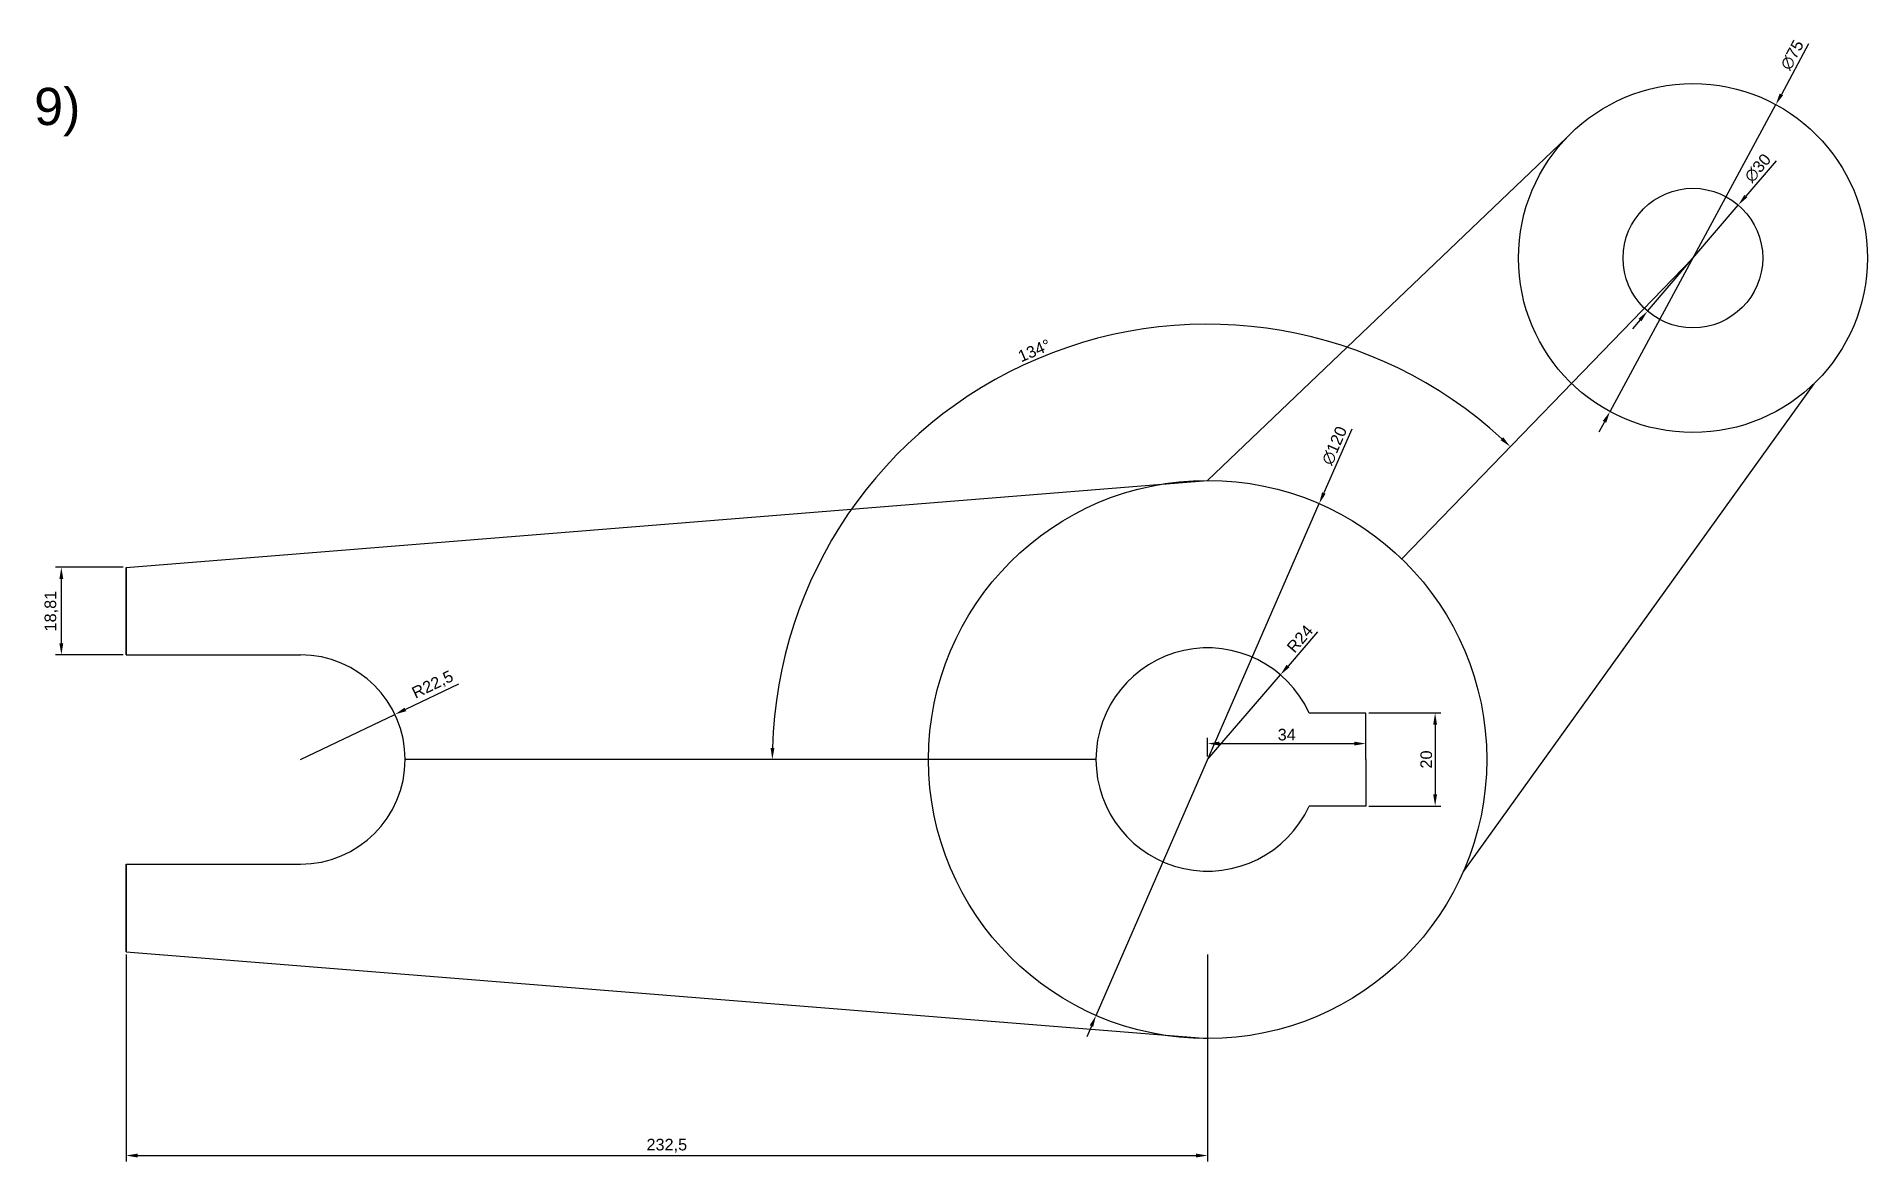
# Model space of a CAD drawing. Header units: millimetres. Extents: x 2993 to 3386, y 1430 to 1672.
import ezdxf

# ---------------------------------------------------------------- set-up
doc = ezdxf.new("R2010")
doc.units = ezdxf.units.MM
doc.styles.get("Standard").update_dxf_attribs({"font": 'arial.ttf'})
doc.dimstyles.new('ISO-25', dxfattribs={"dimtxt": 2.5, "dimasz": 2.5, "dimexe": 1.25, "dimexo": 0.625, "dimtad": 1, "dimtxsty": 'Standard', "dimcen": 2.5, "dimadec": 0, "dimazin": 0, "dimtfac": 1, "dimtmove": 0, "dimatfit": 3, "dimfxl": 1, "dimarcsym": 0})

# ---------------------------------------------------------------- blocks, each defined once
blk = doc.blocks.new('*D2')
at = {"color": 0, "lineweight": -2, "transparency": 16777216}
for p, q in [((3011.72, 1474.38), (3011.72, 1429.94)), ((3244.22, 1474.38), (3244.22, 1429.94)), ((3014.22, 1431.19), (3241.72, 1431.19))]:
    blk.add_line(p, q, dxfattribs=at)
at = {"color": 0, "transparency": 16777216}
for points in [[(3014.22, 1431.6), (3014.22, 1430.77), (3011.72, 1431.19)], [(3241.72, 1431.6), (3241.72, 1430.77), (3244.22, 1431.19)]]:
    blk.add_solid(points, dxfattribs=at)
at = {"layer": 'Defpoints', "color": 0, "transparency": 16777216}
for p in [(3011.72, 1475.01), (3244.22, 1475.01), (3244.22, 1431.19)]:
    blk.add_point(p, dxfattribs=at)
at = {"color": 0, "transparency": 16777216, "insert": (3127.97, 1433.31), "char_height": 2.5, "attachment_point": 5}
blk.add_mtext('232,5', dxfattribs=at)
blk = doc.blocks.new('*D3')
at = {"color": 0, "lineweight": -2, "transparency": 16777216}
for p, q in [((3244.22, 1516.94), (3244.22, 1520.99)), ((3246.72, 1519.74), (3275.72, 1519.74)), ((3278.22, 1516.94), (3278.22, 1520.99))]:
    blk.add_line(p, q, dxfattribs=at)
at = {"color": 0, "transparency": 16777216}
for points in [[(3246.72, 1520.16), (3246.72, 1519.33), (3244.22, 1519.74)], [(3275.72, 1520.16), (3275.72, 1519.33), (3278.22, 1519.74)]]:
    blk.add_solid(points, dxfattribs=at)
at = {"layer": 'Defpoints', "color": 0, "transparency": 16777216}
for p in [(3278.22, 1519.74), (3244.22, 1516.32), (3278.22, 1516.32)]:
    blk.add_point(p, dxfattribs=at)
at = {"color": 0, "transparency": 16777216, "insert": (3261.22, 1521.65), "char_height": 2.5, "attachment_point": 5}
blk.add_mtext('34', dxfattribs=at)
blk = doc.blocks.new('*D4')
at = {"color": 0, "lineweight": -2, "transparency": 16777216}
for p, q in [((3278.84, 1526.32), (3294.37, 1526.32)), ((3293.12, 1523.82), (3293.12, 1508.82)), ((3278.84, 1506.32), (3294.37, 1506.32))]:
    blk.add_line(p, q, dxfattribs=at)
at = {"color": 0, "transparency": 16777216}
for points in [[(3292.7, 1523.82), (3293.53, 1523.82), (3293.12, 1526.32)], [(3292.7, 1508.82), (3293.53, 1508.82), (3293.12, 1506.32)]]:
    blk.add_solid(points, dxfattribs=at)
at = {"layer": 'Defpoints', "color": 0, "transparency": 16777216}
for p in [(3278.22, 1526.32), (3278.22, 1506.32), (3293.12, 1506.32)]:
    blk.add_point(p, dxfattribs=at)
at = {"color": 0, "transparency": 16777216, "insert": (3291.22, 1516.32), "char_height": 2.5, "attachment_point": 5, "rotation": 90}
blk.add_mtext('20', dxfattribs=at)
blk = doc.blocks.new('*D5')
at = {"color": 0, "lineweight": -2, "transparency": 16777216}
for p, q in [((3267.83, 1543.78), (3261.5, 1536.41)), ((3244.22, 1516.32), (3259.87, 1534.51))]:
    blk.add_line(p, q, dxfattribs=at)
at = {"color": 0, "transparency": 16777216}
blk.add_solid([(3261.18, 1536.68), (3261.81, 1536.14), (3259.87, 1534.51)], dxfattribs=at)
at = {"layer": 'Defpoints', "color": 0, "transparency": 16777216}
for p in [(3259.87, 1534.51), (3244.22, 1516.32)]:
    blk.add_point(p, dxfattribs=at)
at = {"color": 0, "transparency": 16777216, "insert": (3264.05, 1542.27), "char_height": 2.5, "attachment_point": 5, "rotation": 49.3096}
blk.add_mtext('R24', dxfattribs=at)
blk = doc.blocks.new('*D6')
at = {"color": 0, "lineweight": -2, "transparency": 16777216}
for p, q in [((3275.19, 1587.35), (3269.2, 1573.61)), ((3220.24, 1461.32), (3268.2, 1571.32)), ((3219.24, 1459.03), (3218.24, 1456.73))]:
    blk.add_line(p, q, dxfattribs=at)
at = {"color": 0, "transparency": 16777216}
for points in [[(3268.82, 1573.77), (3269.58, 1573.44), (3268.2, 1571.32)], [(3218.86, 1459.19), (3219.62, 1458.86), (3220.24, 1461.32)]]:
    blk.add_solid(points, dxfattribs=at)
at = {"layer": 'Defpoints', "color": 0, "transparency": 16777216}
for p in [(3268.2, 1571.32), (3220.24, 1461.32)]:
    blk.add_point(p, dxfattribs=at)
at = {"color": 0, "transparency": 16777216, "insert": (3271.49, 1583.79), "char_height": 2.5, "attachment_point": 5, "rotation": 66.443}
blk.add_mtext('∅120', dxfattribs=at)
blk = doc.blocks.new('*D7')
at = {"color": 0, "lineweight": -2, "transparency": 16777216}
for p, q in [((3083.2, 1532.54), (3071.78, 1527.09)), ((3049.22, 1516.32), (3069.52, 1526.01))]:
    blk.add_line(p, q, dxfattribs=at)
at = {"color": 0, "transparency": 16777216}
blk.add_solid([(3071.6, 1527.47), (3071.96, 1526.71), (3069.52, 1526.01)], dxfattribs=at)
at = {"layer": 'Defpoints', "color": 0, "transparency": 16777216}
for p in [(3069.52, 1526.01), (3049.22, 1516.32)]:
    blk.add_point(p, dxfattribs=at)
at = {"color": 0, "transparency": 16777216, "insert": (3077.7, 1532.28), "char_height": 2.5, "attachment_point": 5, "rotation": 25.526}
blk.add_mtext('R22,5', dxfattribs=at)
blk = doc.blocks.new('*D8')
at = {"color": 0, "lineweight": -2, "transparency": 16777216}
for p, q in [((3011.09, 1557.63), (2996.57, 1557.63)), ((2997.82, 1541.32), (2997.82, 1555.13)), ((3011.09, 1538.82), (2996.57, 1538.82))]:
    blk.add_line(p, q, dxfattribs=at)
at = {"color": 0, "transparency": 16777216}
for points in [[(2997.4, 1555.13), (2998.24, 1555.13), (2997.82, 1557.63)], [(2997.4, 1541.32), (2998.24, 1541.32), (2997.82, 1538.82)]]:
    blk.add_solid(points, dxfattribs=at)
at = {"layer": 'Defpoints', "color": 0, "transparency": 16777216}
for p in [(2997.82, 1557.63), (3011.72, 1557.63), (3011.72, 1538.82)]:
    blk.add_point(p, dxfattribs=at)
at = {"color": 0, "transparency": 16777216, "insert": (2995.69, 1548.22), "char_height": 2.5, "attachment_point": 5, "rotation": 90}
blk.add_mtext('18,81', dxfattribs=at)
blk = doc.blocks.new('*D9')
at = {"color": 0, "lineweight": -2, "transparency": 16777216}
for p, q in [((3366.43, 1645.04), (3359.91, 1637.41)), ((3338.79, 1612.7), (3358.28, 1635.51)), ((3337.16, 1610.8), (3335.54, 1608.9))]:
    blk.add_line(p, q, dxfattribs=at)
at = {"color": 0, "transparency": 16777216}
for points in [[(3359.59, 1637.68), (3360.22, 1637.14), (3358.28, 1635.51)], [(3336.85, 1611.07), (3337.48, 1610.53), (3338.79, 1612.7)]]:
    blk.add_solid(points, dxfattribs=at)
at = {"layer": 'Defpoints', "color": 0, "transparency": 16777216}
for p in [(3358.28, 1635.51), (3338.79, 1612.7)]:
    blk.add_point(p, dxfattribs=at)
at = {"color": 0, "transparency": 16777216, "insert": (3362.48, 1643.45), "char_height": 2.5, "attachment_point": 5, "rotation": 49.4711}
blk.add_mtext('∅30', dxfattribs=at)
blk = doc.blocks.new('*D10')
at = {"color": 0, "lineweight": -2, "transparency": 16777216}
for p, q in [((3373.41, 1670.16), (3367.55, 1659.3)), ((3330.71, 1591.11), (3366.36, 1657.1)), ((3329.52, 1588.91), (3328.33, 1586.71))]:
    blk.add_line(p, q, dxfattribs=at)
at = {"color": 0, "transparency": 16777216}
for points in [[(3367.18, 1659.5), (3367.91, 1659.1), (3366.36, 1657.1)], [(3329.16, 1589.11), (3329.89, 1588.71), (3330.71, 1591.11)]]:
    blk.add_solid(points, dxfattribs=at)
at = {"layer": 'Defpoints', "color": 0, "transparency": 16777216}
for p in [(3366.36, 1657.1), (3330.71, 1591.11)]:
    blk.add_point(p, dxfattribs=at)
at = {"color": 0, "transparency": 16777216, "insert": (3369.88, 1667.76), "char_height": 2.5, "attachment_point": 5, "rotation": 61.6204}
blk.add_mtext('∅75', dxfattribs=at)
blk = doc.blocks.new('*D11')
at = {"color": 0, "lineweight": -2, "transparency": 16777216}
blk.add_arc((3244.22, 1516.32), 93.57, 47.4686, 178.4691, dxfattribs=at)
at = {"color": 0, "transparency": 16777216}
for points in [[(3307.76, 1585.57), (3307.19, 1584.97), (3309.29, 1583.55)], [(3151.1, 1518.81), (3150.27, 1518.82), (3150.65, 1516.32)]]:
    blk.add_solid(points, dxfattribs=at)
at = {"layer": 'Defpoints', "color": 0, "transparency": 16777216}
for p in [(3348.54, 1624.1), (3243.2, 1609.88), (3285.95, 1559.43), (3071.72, 1516.32), (3220.22, 1516.32)]:
    blk.add_point(p, dxfattribs=at)
at = {"color": 0, "transparency": 16777216, "insert": (3206.96, 1604.22), "char_height": 2.5, "attachment_point": 5, "rotation": 22.9688}
blk.add_mtext('134°', dxfattribs=at)

msp = doc.modelspace()

# ---------------------------------------------------------------- linework, layer by layer
for p, q in [((3321.433, 1650.022), (3244.22, 1576.317)), ((3285.946, 1559.432), (3348.536, 1624.105)), ((3374.51, 1597.057), (3299.211, 1492.317)), ((3011.72, 1557.627), (3244.22, 1576.317)), ((3011.72, 1538.817), (3011.72, 1557.627)), ((3011.72, 1557.627), (3011.72, 1538.817)), ((3011.72, 1538.817), (3049.22, 1538.817)), ((3220.22, 1516.317), (3071.72, 1516.317)), ((3011.72, 1493.817), (3011.72, 1475.007)), ((3011.72, 1475.007), (3011.72, 1493.817)), ((3011.72, 1493.817), (3049.22, 1493.817)), ((3011.72, 1475.007), (3244.22, 1456.317))]:
    msp.add_line(p, q)
for points in [[(3278.22, 1516.317), (3278.22, 1526.317), (3266.037, 1526.317)], [(3278.22, 1516.317), (3278.22, 1506.317), (3266.037, 1506.317)]]:
    msp.add_lwpolyline(points)
for centre, radius in [((3348.536, 1624.105), 37.5), ((3348.536, 1624.105), 15), ((3244.22, 1516.317), 60)]:
    msp.add_circle(centre, radius)
for centre, radius, start, end in [((3049.22, 1516.317), 22.5, 270, 90), ((3244.22, 1516.317), 24, 24.62432, 335.37568)]:
    msp.add_arc(centre, radius, start, end)

# ---------------------------------------------------------------- texts
at = {"insert": (2991.98, 1660.7), "char_height": 8, "attachment_point": 1}
msp.add_mtext_dynamic_manual_height_columns('9)', width=114.85966, gutter_width=12.5, heights=[0], dxfattribs=at)

# ---------------------------------------------------------------- dimensions: what is measured, and where the dimension line sits
for p1, p2, picture, middle in [((3330.711, 1591.111), (3366.36, 1657.098), '*D10', (3371.615, 1666.826)), ((3220.24, 1461.317), (3268.199, 1571.317), '*D6', (3273.292, 1582.998))]:
    dim = msp.add_diameter_dim_2p(p1=p1, p2=p2, dimstyle='ISO-25')
    dim.commit()
    dim.dimension.update_dxf_attribs({"geometry": picture, "text_midpoint": middle, "dimtype": 163})
dim = msp.add_diameter_dim_2p(p1=(3338.788, 1612.703), p2=(3358.283, 1635.506), dimstyle='ISO-25')
dim.commit()
dim.dimension.update_dxf_attribs({"geometry": '*D9', "text_midpoint": (3363.983, 1642.173)})
dim = msp.add_angular_dim_2l(base=(3243.199, 1609.88), line1=((3285.946, 1559.432), (3348.536, 1624.105)), line2=((3220.22, 1516.317), (3071.72, 1516.317)), dimstyle='ISO-25')
dim.commit()
dim.dimension.update_dxf_attribs({"geometry": '*D11', "text_midpoint": (3206.964, 1604.219)})
for base, p1, p2, picture, middle in [((2997.819, 1557.627), (3011.72, 1538.817), (3011.72, 1557.627), '*D8', (2995.691, 1548.222)), ((3293.118, 1506.317), (3278.22, 1526.317), (3278.22, 1506.317), '*D4', (3291.216, 1516.317))]:
    dim = msp.add_linear_dim(base=base, p1=p1, p2=p2, angle=90, dimstyle='ISO-25')
    dim.commit()
    dim.dimension.update_dxf_attribs({"geometry": picture, "text_midpoint": middle})
for center, mpoint, picture, middle in [((3244.22, 1516.317), (3259.867, 1534.515), '*D5', (3264.053, 1542.267)), ((3049.22, 1516.317), (3069.523, 1526.013), '*D7', (3077.701, 1532.275))]:
    dim = msp.add_radius_dim(center=center, mpoint=mpoint, dimstyle='ISO-25')
    dim.commit()
    dim.dimension.update_dxf_attribs({"geometry": picture, "text_midpoint": middle})
for base, p1, p2, picture, middle in [((3278.22, 1519.744), (3244.22, 1516.317), (3278.22, 1516.317), '*D3', (3261.22, 1521.646)), ((3244.22, 1431.185), (3011.72, 1475.007), (3244.22, 1475.007), '*D2', (3127.97, 1433.313))]:
    dim = msp.add_linear_dim(base=base, p1=p1, p2=p2, dimstyle='ISO-25')
    dim.commit()
    dim.dimension.update_dxf_attribs({"geometry": picture, "text_midpoint": middle})

doc.saveas('drawing.dxf')
